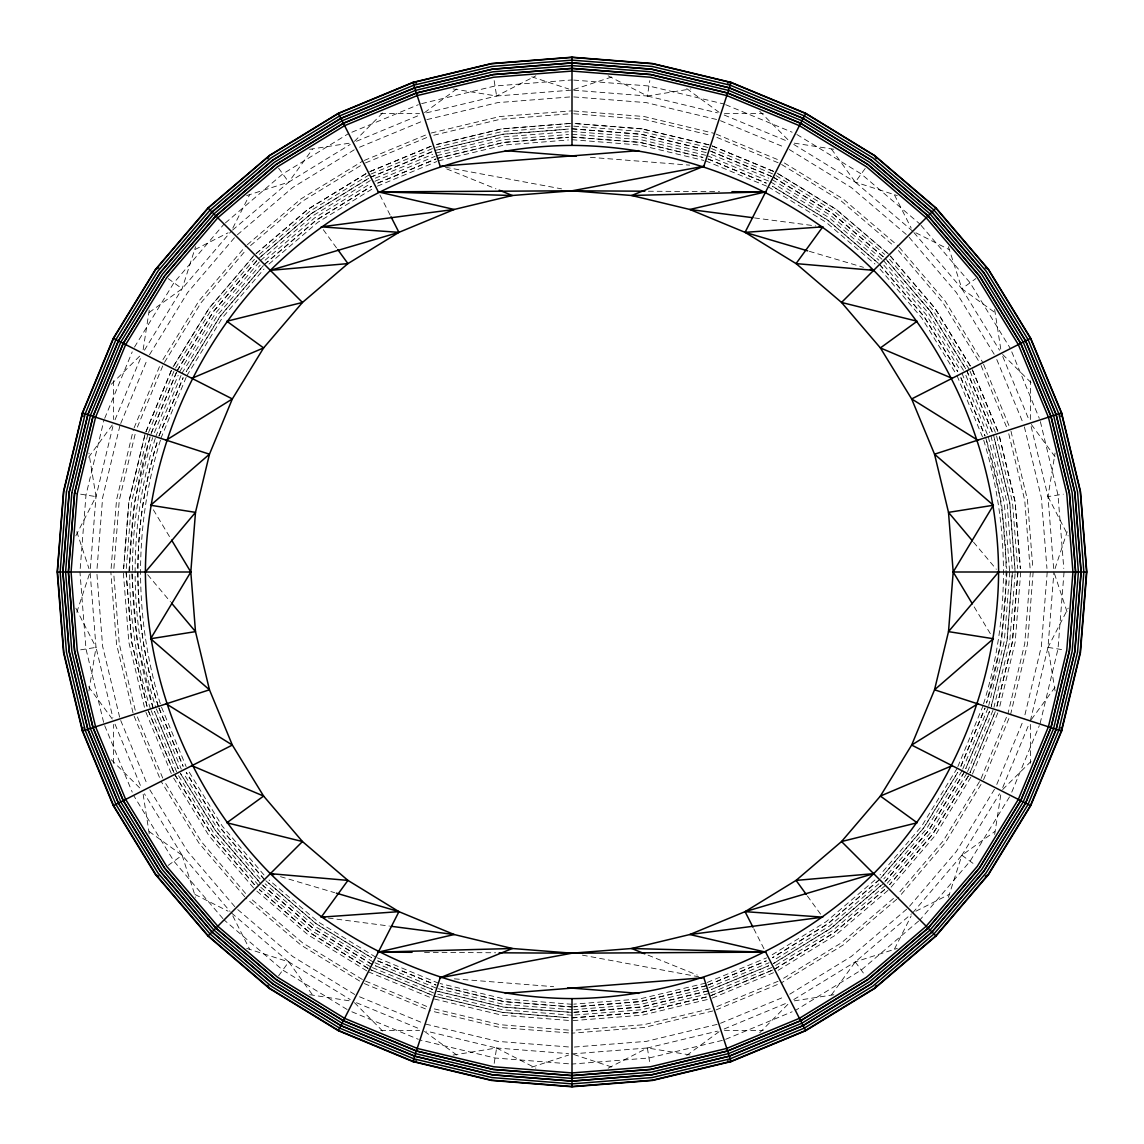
<?xml version="1.0" encoding="UTF-8"?>
<svg xmlns="http://www.w3.org/2000/svg" width="1144" height="1144" viewBox="0 0 1144 1144"><rect width="100%" height="100%" fill="white"/><g stroke="black" fill="none" stroke-linecap="round" stroke-linejoin="round"><path stroke-width="0.75" stroke-dasharray="5 3.75" d="M113.485 763.32L113.656 724.452M1030.344 419.548L1030.515 380.68M80.223 568.496L86 495.023L104.032 419.948M90.362 568.496L96.01 496.61L112.856 426.498M97.054 568.454L102.631 497.654L120.034 425.153M111.125 568.482L116.531 499.856L133.419 429.5M113.885 568.496L119.262 500.3L135.235 433.762M123.581 568.496L128.829 501.801L145.259 433.347L128.929 501.83L123.681 568.496M126.312 568.511L131.517 502.23L147.862 434.191M128.872 572L134.334 502.674L150.05 436.765M153.067 708.122C125.769 620.405 125.34 525.368 152.653 437.609M1007.02 572L1001.672 640.054L986.557 703.031C1013.069 616.845 1012.354 523.637 985.642 437.594M1009.766 572L1004.375 640.483L988.745 705.562M1015.086 573.773L1009.78 641.341L993.95 707.235M1017.86 572L1012.369 641.741L996.138 709.809M1017.96 572L1012.483 641.77L996.038 709.78M1020.705 572L1015.171 642.199L998.741 710.653M1030.386 572L1024.738 643.7L1007.95 713.656M1033.146 572L1027.469 644.143L1010.581 714.499M1047.218 572L1041.369 646.346L1023.966 718.847M1030.329 720.92L1047.99 647.39L1053.91 572M1064.049 572L1058 648.977L1039.967 724.052M143.143 349.721L149.335 309.566M994.665 834.434L1000.857 794.279M494.179 1063.362L496.61 1047.99L426.498 1031.144M573.759 90.219L647.39 96.01L649.821 80.638M88.917 690.976L96.01 647.39L90.09 572M1053.638 568.496L1047.99 496.61L1055.083 453.024M150.15 436.793C122.68 525.11 122.937 620.706 150.465 708.965M155.255 438.438C128.114 525.654 128.543 620.105 155.67 707.278M160.446 440.154C133.662 526.269 134.091 619.519 160.861 705.591M983.554 703.846C1010.338 617.731 1009.909 524.481 983.139 438.409M991.247 706.363L1006.977 640.897L1012.397 572L1007.077 640.912L991.347 706.391M144.444 350.221L182.125 288.731L195.595 246.675M948.405 897.325L961.875 855.269L999.556 793.779M76.805 612.269L89.532 573.673M1055.025 568.639L1067.195 531.731M104.705 418.332L132.232 351.851M115.015 419.834L141.27 356.47M120.721 423.509L147.219 359.531M134.105 427.87L160.446 364.278M137.394 427.112L162.906 365.522M145.931 431.717L172.201 368.296M146.032 431.746L171.629 369.97M148.534 432.575L174.646 369.541M176.39 372.429L150.465 435.035L176.491 372.472M154.426 432.604L178.164 375.289M155.67 436.722L181.281 374.889M158.93 435.95L183.054 377.734M159.03 435.978L183.14 377.777M160.861 438.409L186.143 377.391M957.857 766.609L983.139 705.591M960.86 766.223L984.97 708.022M960.946 766.265L985.07 708.05M962.719 769.111L988.33 707.278M967.609 771.571L993.535 708.965M969.94 772.801L995.366 711.396L970.026 772.844M972.471 774.073L998.068 712.283M981.094 778.478L1006.606 716.888M983.554 779.722L1009.895 716.13M996.781 784.469L1023.279 720.491M1002.73 787.53L1028.985 724.166M1011.768 792.149L1039.295 725.668M232.818 228.085L249.521 194.952M894.479 949.048L911.182 915.915M75.804 535.878L96.01 496.61L88.917 453.024M1055.083 690.976L1047.99 647.39L1068.196 608.122M134.492 347.118L173.917 282.782L224.067 224.067M149.506 354.74L187.544 292.678L235.964 235.964M162.963 359.631L198.927 300.943L245.917 245.917M164.493 362.405L201.158 302.574L245.588 250.536M173.13 366.795L208.994 308.265L254.726 254.726L209.08 308.322L174.131 365.336M175.561 368.039L211.211 309.867L254.383 259.316M177.077 370.77L213.413 311.468L257.429 259.945M177.177 370.828L213.499 311.54L257.5 260.017M179.508 372.014L215.63 313.084L259.373 261.876M181.953 373.259L217.846 314.686L260.174 265.136M186.215 371.514L220.048 316.302L263.249 265.723L220.134 316.359L186.315 371.571M186.829 375.747L222.265 317.903L264.007 269.04M957.17 768.253L921.735 826.097L879.993 874.96M957.685 772.429L923.866 827.641L880.68 878.206L923.952 827.698L957.785 772.486M962.047 770.741L926.154 829.314L883.826 878.864M964.392 771.928L928.284 830.859L885.699 880.708M964.492 771.986L928.37 830.916L884.627 882.124M966.923 773.23L930.587 832.532L886.571 884.055M968.353 775.904L932.703 834.076L889.617 884.684M968.439 775.961L932.789 834.133L889.546 884.612M970.87 777.205L935.005 835.735L889.274 889.274M979.507 781.595L942.842 841.426L898.412 893.464M981.037 784.369L945.073 843.056L898.083 898.083M994.494 789.26L956.456 851.322L908.036 908.036M1009.509 796.882L970.083 861.217L919.933 919.933M232.575 230.087L288.731 182.125L312.484 149.149M831.516 994.851L855.269 961.875L911.425 913.913M278.564 975.875L288.731 961.875L231.231 912.769M912.769 231.231L855.269 182.125L865.436 168.125M88.603 457.271L112.627 424.51M1031.373 719.49L1055.397 686.729M149.149 312.484L182.125 288.731L231.231 231.231M912.769 912.769L961.875 855.269L994.851 831.516M354.454 141.355L384.312 111.254M759.688 1032.746L789.546 1002.644M111.254 384.312L141.355 354.454M1002.644 789.546L1032.746 759.688M225.397 222.923L282.782 173.917L348.605 133.576M237.323 234.82L292.678 187.544L356.256 148.577M247.261 244.773L300.943 198.927L362.648 161.118M250.536 245.588L302.574 201.158L363.892 163.578M256.056 253.582L308.265 208.994L368.296 172.201M256.127 253.653L308.322 209.08L368.339 172.301M259.316 254.383L309.867 211.211L369.541 174.646M260.517 260.517L313.084 215.63L370.513 180.437M265.136 260.174L314.686 217.846L370.256 183.798M264.393 264.393L316.302 220.048L371.514 186.215M264.464 264.464L316.359 220.134L371.571 186.315M269.04 264.007L317.903 222.265L372.701 188.688M874.96 879.993L826.097 921.735L771.299 955.311M879.536 879.536L827.641 923.866L772.429 957.685M879.607 879.607L827.698 923.952L772.486 957.785M878.864 883.826L829.314 926.154L773.744 960.202M880.708 885.699L830.859 928.284L773.444 963.462M883.483 883.483L830.916 928.37L773.487 963.563M885.413 885.413L832.532 930.587L774.745 965.994M884.612 889.546L834.076 932.703L774.459 969.354M884.684 889.617L834.133 932.789L774.416 969.268M887.944 890.418L835.735 935.005L775.704 971.799M893.464 898.412L841.426 942.842L780.108 980.422M896.739 899.227L843.056 945.073L781.352 982.882M906.677 909.18L851.322 956.456L787.744 995.423M918.603 921.077L861.217 970.083L795.395 1010.424M424.51 112.627L457.271 88.603M686.729 1055.397L719.49 1031.373M168.125 865.436L182.125 855.269L144.444 793.779M913.913 232.575L961.875 288.731L975.875 278.564M246.675 195.595L288.731 182.125L350.221 144.444M793.779 999.556L855.269 961.875L897.325 948.405M426.498 112.856L496.61 96.01L535.878 75.804M608.122 1068.196L647.39 1047.99L717.502 1031.144M194.952 249.521L228.085 232.818M915.915 911.182L949.048 894.479M351.851 132.232L418.332 104.705M356.47 141.27L419.834 115.015M359.531 147.219L423.509 120.721M364.278 160.446L427.87 134.105M365.522 162.906L427.112 137.394M369.927 171.529L431.717 145.931M369.97 171.629L431.746 146.032M371.156 173.974L434.191 147.862M370.77 177.077L433.39 151.151L370.828 177.177M375.289 178.164L432.604 154.426M374.889 181.281L435.092 156.342M377.734 183.054L435.95 158.93M377.777 183.14L435.978 159.03M377.391 186.143L436.765 161.547M707.235 982.453L766.609 957.857M708.022 984.97L766.223 960.86M708.05 985.07L766.265 960.946M708.908 987.658L769.111 962.719M710.61 992.849L773.23 966.923M711.396 995.366L772.801 969.94M709.809 996.138L772.844 970.026M712.283 998.068L774.073 972.471M716.888 1006.606L778.478 981.094M716.13 1009.895L779.722 983.554M720.491 1023.279L784.469 996.781M724.166 1028.985L787.53 1002.73M725.668 1039.295L792.149 1011.768M573.673 89.532L612.269 76.805M531.731 1067.195L568.639 1055.025M421.65 103.618L495.023 86L572 79.951M426.869 119.62L497.654 102.631L572 96.782M431.216 133.019L499.856 116.531L572 110.854M433.762 135.235L500.3 119.262L572 113.614M436.765 144.444L501.801 128.829L572 123.295L501.83 128.929L436.793 144.544M435.893 147.447L502.23 131.517L572 126.04M435.878 153.067L503.088 136.922L568.468 131.774M436.722 155.67L503.517 139.625L568.482 134.52M437.566 158.258L503.946 142.328L568.511 137.251L503.961 142.428L437.594 158.358M438.409 160.861L504.375 145.031L568.439 139.983M705.591 983.139L639.625 998.969L573.773 1004.146M706.406 985.642L640.039 1001.572L573.745 1006.791M706.434 985.742L640.054 1001.672L573.745 1006.892M707.278 988.33L640.483 1004.375L573.759 1009.623M708.093 990.833L640.897 1006.977L573.773 1012.254M708.122 990.933L640.912 1007.077L573.773 1012.354M708.965 993.535L641.341 1009.78L573.773 1015.086M707.235 999.556L642.199 1015.171L572 1020.705M710.238 1008.765L643.7 1024.738L572 1030.386M712.784 1010.981L644.143 1027.469L572 1033.146M717.131 1024.38L646.346 1041.369L572 1047.218M722.35 1040.382L648.977 1058L572 1064.049M608.122 75.804L647.39 96.01L690.976 88.917M453.024 1055.083L496.61 1047.99L568.496 1053.638M80.638 649.821L96.01 647.39L112.856 717.502M1031.144 426.498L1047.99 496.61L1063.362 494.179M309.566 149.335L349.721 143.143M794.279 1000.857L834.434 994.665M453.024 88.917L496.61 96.01L572 90.09M568.439 129.043L502.659 134.22L435.035 150.465L502.674 134.334L568.439 129.158M572 1017.86L641.741 1012.369L708.107 996.553L641.741 1012.369L572 1017.96M572 1053.91L647.39 1047.99L690.976 1055.083M724.452 113.656L763.32 113.485M380.68 1030.515L419.548 1030.344M380.68 113.485L419.548 113.656M648.405 191.234L719.476 191.62M424.524 952.38L495.595 952.766M724.452 1030.344L763.32 1030.515M573.745 80.08L648.977 86L724.052 104.032M573.773 96.925L646.346 102.631L718.847 120.034M573.759 110.997L644.143 116.531L714.499 133.419M573.745 113.756L643.7 119.262L710.238 135.235M573.745 126.169L641.77 131.517L709.809 147.862M572 128.772L641.341 134.22L707.235 150.05M572 128.872L641.326 134.334L707.207 150.15M572 131.503L640.912 136.922L706.391 152.653M572 134.234L640.483 139.625L705.562 155.255M572 136.98L640.054 142.328L703.031 157.443L640.039 142.428L572 137.08M572 139.711L639.625 145.031L703.846 160.446M590.361 157.329L689.646 165.151M454.354 978.849L553.639 986.671M572 1004.289L504.375 998.969L440.154 983.554M572 1006.92L503.961 1001.572L440.998 986.457L503.946 1001.672L572 1007.02M572 1009.766L503.517 1004.375L438.438 988.745M572 1015.229L502.659 1009.78L436.765 993.95M568.496 1020.419L501.801 1015.171L433.347 998.741M568.496 1030.115L500.3 1024.738L433.762 1008.765M568.482 1032.875L499.856 1027.469L429.5 1010.581M568.454 1046.946L497.654 1041.369L425.153 1023.966M568.496 1063.777L495.023 1058L419.948 1039.967M754.525 217.932L815.758 225.94M328.242 918.06L389.475 926.068M794.279 143.143L834.434 149.335M309.566 994.665L349.721 1000.857M80.638 494.179L96.01 496.61M1047.99 647.39L1063.362 649.821M445.373 167.238L561.59 188.86M582.41 955.14L698.626 976.761M647.39 96.01L717.502 112.856M437.637 991.247L503.103 1006.977L572 1012.397L503.088 1007.077L437.609 991.347M434.219 996.038L502.259 1012.369L568.511 1017.688L502.259 1012.369L434.191 996.138M809.366 251.337L863.505 267.338M280.495 876.661L334.634 892.663M793.779 144.444L855.269 182.125L897.325 195.595M246.675 948.405L288.731 961.875L350.221 999.556M531.731 76.805L568.639 88.975M573.673 1054.468L612.269 1067.195M446.732 168.926L495.953 188.846M648.047 955.154L697.268 975.074M725.668 104.705L792.149 132.232M724.166 115.015L787.53 141.27M720.491 120.721L784.469 147.219M716.13 134.105L779.722 160.446M716.888 137.394L778.478 162.906M712.283 145.931L775.704 172.201M712.254 146.032L774.03 171.629M711.425 148.534L774.459 174.646M771.571 176.39L708.965 150.465L771.528 176.491M711.396 154.426L768.711 178.164M707.278 155.67L769.111 181.281M708.05 158.93L766.265 183.054M708.022 159.03L766.223 183.14M705.591 160.861L766.609 186.143M377.391 957.857L438.409 983.139M377.777 960.86L435.978 984.97M377.734 960.946L435.95 985.07M374.889 962.719L436.722 988.33M372.429 967.609L435.035 993.535M371.199 969.94L432.604 995.366L369.541 969.354M368.296 971.799L431.717 998.068M365.522 981.094L427.112 1006.606M364.278 983.554L427.87 1009.895M359.531 996.781L423.509 1023.279M356.47 1002.73L419.834 1028.985M351.851 1011.768L418.332 1039.295M915.915 232.818L949.048 249.521M194.952 894.479L228.085 911.182M496.61 1047.99L535.878 1068.196M796.882 134.492L861.217 173.917L919.933 224.067M789.26 149.506L851.322 187.544L908.036 235.964M784.369 162.963L843.056 198.927L898.083 245.917M781.595 164.493L841.426 201.158L893.464 245.588M777.205 173.13L835.735 208.994L889.274 254.726L835.678 209.08L778.664 174.131M775.961 175.561L834.133 211.211L884.684 254.383M773.23 177.077L832.532 213.413L884.055 257.429M773.172 177.177L832.46 213.499L883.983 257.5M771.986 179.508L830.916 215.63L882.124 259.373M770.741 181.953L829.314 217.846L878.864 260.174M772.486 186.215L827.698 220.048L878.277 263.249L827.641 220.134L772.429 186.315M768.253 186.829L826.097 222.265L874.96 264.007M375.747 957.17L317.903 921.735L269.04 879.993M371.571 957.685L316.359 923.866L265.794 880.68L316.302 923.952L371.514 957.785M373.259 962.047L314.686 926.154L265.136 883.826M372.072 964.392L313.141 928.284L263.292 885.699M372.014 964.492L313.084 928.37L261.876 884.627M370.77 966.923L311.468 930.587L259.945 886.571M368.096 968.353L309.924 932.703L259.316 889.617M368.039 968.439L309.867 932.789L259.388 889.546M366.795 970.87L308.265 935.005L254.726 889.274M362.405 979.507L302.574 942.842L250.536 898.412M359.631 981.037L300.943 945.073L245.917 898.083M354.74 994.494L292.678 956.456L235.964 908.036M347.118 1009.509L282.782 970.083L224.067 919.933M948.405 246.675L961.875 288.731L994.851 312.484M149.149 831.516L182.125 855.269L230.087 911.425M168.125 278.564L182.125 288.731M961.875 855.269L975.875 865.436M686.729 88.603L719.49 112.627M424.51 1031.373L457.271 1055.397M1002.644 354.454L1032.746 384.312M111.254 759.688L141.355 789.546M759.688 111.254L789.546 141.355M354.454 1002.644L384.312 1032.746M921.077 225.397L970.083 282.782L1010.424 348.605M909.18 237.323L956.456 292.678L995.423 356.256M899.227 247.261L945.073 300.943L982.882 362.648M898.412 250.536L942.842 302.574L980.422 363.892M890.418 256.056L935.005 308.265L971.799 368.296M890.347 256.127L934.92 308.322L971.699 368.339M889.617 259.316L932.789 309.867L969.354 369.541M883.483 260.517L928.37 313.084L963.563 370.513M883.826 265.136L926.154 314.686L960.202 370.256M879.607 264.393L923.952 316.302L957.785 371.514M879.536 264.464L923.866 316.359L957.685 371.571M879.993 269.04L921.735 317.903L955.311 372.701M264.007 874.96L222.265 826.097L188.688 771.299M264.464 879.536L220.134 827.641L186.315 772.429M264.393 879.607L220.048 827.698L186.215 772.486M260.174 878.864L217.846 829.314L183.798 773.744M258.301 880.708L215.715 830.859L180.537 773.444M260.517 883.483L215.63 830.916L180.437 773.487M258.587 885.413L213.413 832.532L178.006 774.745M254.454 884.612L211.297 834.076L174.646 774.459M254.383 884.684L211.211 834.133L174.732 774.416M253.582 887.944L208.994 835.735L172.201 775.704M245.588 893.464L201.158 841.426L163.578 780.108M244.773 896.739L198.927 843.056L161.118 781.352M234.82 906.677L187.544 851.322L148.577 787.744M222.923 918.603L173.917 861.217L133.576 795.395M973.558 542.184L996.338 569.283M147.662 574.717L170.442 601.816M1031.373 424.51L1055.397 457.271M88.603 686.729L112.627 719.49M278.564 168.125L288.731 182.125M323.294 229.687L336.636 248.062M807.364 895.938L820.706 914.313M855.269 961.875L865.436 975.875M831.516 149.149L855.269 182.125M288.731 961.875L312.484 994.851M961.875 288.731L999.556 350.221M974.188 606.892L990.632 634.191M153.368 509.809L169.812 537.108M1047.99 496.61L1068.196 535.878M75.804 608.122L96.01 647.39M379.908 194.995L390.218 215.229M753.782 928.771L764.092 949.005M894.479 194.952L911.182 228.085M232.818 915.915L249.521 949.048M1011.768 351.851L1039.295 418.332M1002.73 356.47L1028.985 419.834M996.781 359.531L1023.279 423.509M983.554 364.278L1009.895 427.87M981.094 365.522L1006.606 427.112M972.471 369.927L998.068 431.717M972.371 369.97L997.968 431.746M970.026 371.156L996.138 434.191M966.923 370.77L992.849 433.39L966.823 370.828M965.836 375.289L989.574 432.604M961.961 373.301L987.658 435.092M960.946 377.734L985.07 435.95M960.86 377.777L984.97 435.978M957.085 375.79L982.453 436.765M161.547 707.235L186.143 766.609M159.03 708.022L183.14 766.223M158.93 708.05L183.054 766.265M156.342 708.908L181.281 769.111M151.151 710.61L177.177 773.172M148.634 711.396L174.06 772.801M147.862 709.809L173.974 772.844M145.931 712.283L171.529 774.073M137.394 716.888L162.906 778.478M134.105 716.13L160.446 779.722M120.721 720.491L147.219 784.469M115.015 724.166L141.27 787.53M104.705 725.668L132.232 792.149M1054.468 573.673L1067.195 612.269M76.805 531.731L88.975 568.639M182.125 855.269L195.595 897.325M1040.382 421.65L1058 495.023L1063.777 568.496M1024.38 426.869L1041.369 497.654L1046.946 568.454M1010.981 431.216L1027.469 499.856L1032.875 568.482M1008.765 433.762L1024.738 500.3L1030.115 568.496M999.556 436.765L1015.171 501.801L1020.419 568.496M999.456 436.793L1015.071 501.83L1020.319 568.496M996.553 435.893L1012.483 502.23L1017.688 568.511M990.933 435.878L1007.077 503.088L1012.226 568.468M988.33 436.722L1004.375 503.517L1009.651 572M985.742 437.566L1001.672 503.946L1006.749 568.511M158.358 706.406C131.674 620.363 130.845 527.141 157.543 440.998C130.645 527.112 131.603 620.391 158.258 706.434M153.167 708.093L137.023 640.897L131.603 572M144.444 707.235L128.829 642.199L123.295 572M135.235 710.238L119.262 643.7L113.614 572M133.019 712.784L116.531 644.143L110.854 572M119.62 717.131L102.631 646.346L96.782 572M103.618 722.35L86 648.977L79.951 572M494.179 80.638L496.61 96.01M647.39 1047.99L649.821 1063.362M994.665 309.566L1000.857 349.721M143.143 794.279L149.335 834.434M1014.957 568.439L1009.78 502.659L993.535 435.035L1009.666 502.674L1015.128 572M126.14 572L131.631 641.741L147.447 708.107L131.631 641.741L126.04 572M1030.344 724.452L1030.515 763.32M113.485 380.68L113.656 419.548M989.489 711.368L965.75 768.654L989.574 711.396M311.468 213.413L258.587 258.587L311.54 213.499L369.255 178.006L311.54 213.499M768.654 965.75L711.368 989.489L768.711 965.836M642.199 128.829L573.759 123.438L642.17 128.929L710.653 145.259L642.17 128.929M432.632 989.489L375.346 965.75L432.604 989.574M930.587 311.468L885.413 258.587L930.501 311.54L965.994 369.255L930.501 311.54M178.25 768.654L154.511 711.368L178.164 768.711"/><path stroke-width="1.5" d="M145.388 572C146.203 459.974 191.692 350.121 270.341 270.341C350.121 191.692 459.974 146.203 572 145.388C684.026 146.203 793.879 191.692 873.659 270.341C952.308 350.121 997.797 459.974 998.612 572C997.797 684.026 952.308 793.879 873.659 873.659C793.879 952.308 684.026 997.797 572 998.612C459.974 997.797 350.121 952.308 270.341 873.659C191.692 793.879 146.203 684.026 145.388 572L195.495 512.369L209.466 454.197L232.346 398.941L263.606 347.933L302.459 302.459L347.933 263.606L398.941 232.346L454.197 209.466L512.369 195.495L572 190.805L644.858 191.205M82.582 731.016L209.466 689.803L150.636 638.738L190.805 572L195.495 512.369L150.636 505.262L209.466 454.197L82.582 412.984L63.735 491.491L57.4 572L190.805 572L195.495 631.631L209.466 689.803L232.346 745.059L263.606 796.067L302.459 841.541L347.933 880.394L398.941 911.654L454.197 934.534L512.369 948.505L572 953.195L765.679 952.123L805.619 1030.515L730.987 1061.317L652.48 1080.165L572 1086.5L491.52 1080.165L413.013 1061.317L338.424 1030.429L269.584 988.244L208.194 935.806L155.756 874.416L113.571 805.576L82.683 730.987L63.835 652.48L57.5 572M82.582 412.984L113.485 338.381L155.67 269.526L208.122 208.122L269.412 155.512L338.281 113.313L412.912 82.397L491.462 63.535L572 57.2L652.538 63.535L731.087 82.397L805.719 113.313L874.588 155.512L936.021 207.979L988.487 269.412L1030.687 338.281L1061.603 412.912L1080.465 491.462L1086.8 572L1080.465 652.538L1061.603 731.087L1030.687 805.719L988.487 874.588L936.021 936.021L874.588 988.487L805.719 1030.687L731.087 1061.603L652.538 1080.465L572 1086.8L491.462 1080.465L412.912 1061.603L338.281 1030.687L269.412 988.487L207.979 936.021L155.512 874.588L113.313 805.719L82.397 731.087L63.535 652.538L57.2 572L63.535 491.462L82.397 412.912L113.313 338.281L155.512 269.412L207.979 207.979L269.526 155.67L338.381 113.485L378.321 191.877L572 190.805L631.631 195.495L689.803 209.466L745.059 232.346L796.067 263.606L841.541 302.459L880.394 347.933L911.654 398.941L934.534 454.197L948.505 512.369L953.195 572L948.505 631.631L934.534 689.803L911.654 745.059L880.394 796.067L841.541 841.541L796.067 880.394L745.059 911.654L689.803 934.534L631.631 948.505L572 953.195L499.142 952.795M1086.5 572L1080.165 652.48L1061.317 730.987L1030.429 805.576L988.244 874.416L935.806 935.806L874.416 988.244L805.576 1030.429M82.397 731.087L82.969 727.598M1061.031 416.402L1061.603 412.912M412.984 1061.418L440.168 977.734L512.369 948.505L378.321 952.123L454.197 934.534L391.219 926.297M752.781 217.703L689.803 209.466L765.679 191.877L631.631 195.495L703.832 166.266L731.016 82.582L652.509 63.735L572 57.4L491.491 63.735L412.984 82.582L338.381 113.485M267.81 158.673L269.412 155.512M874.588 988.487L876.19 985.327M338.381 1030.515L398.941 911.654L336.336 893.149M807.664 250.851L745.059 232.346L805.619 113.485L731.016 82.582M953.195 572L993.364 505.262L934.534 454.197L1061.418 412.984L1080.265 491.491L1086.6 572L953.195 572L972.371 603.846M324.739 917.602L321.235 917.145L347.933 880.394L270.341 873.659L273.716 874.659M819.261 226.398L822.765 226.855L796.067 263.606L873.659 270.341L870.284 269.34M998.612 572L948.505 631.631L993.364 638.738L934.534 689.803L1061.418 731.016M208.122 935.878L302.459 841.541L226.855 822.765L263.606 796.067L191.877 765.679M1061.418 412.984L1030.515 338.381L988.33 269.526L935.878 208.122L841.541 302.459L917.145 321.235L880.394 347.933L952.123 378.321M166.266 440.168L232.346 398.941L113.485 338.381M977.734 703.832L911.654 745.059L1030.515 805.619M113.485 805.619L232.346 745.059L166.266 703.832M1030.515 338.381L911.654 398.941L977.734 440.168M155.512 269.412L158.673 267.81M985.327 876.19L988.487 874.588M191.877 378.321L263.606 347.933L226.855 321.235L302.459 302.459L208.122 208.122M952.123 765.679L880.394 796.067L917.145 822.765L841.541 841.541L935.878 935.878M391.005 216.788L398.941 232.346L270.341 270.341L347.933 263.606L337.666 249.478M752.995 927.212L745.059 911.654L873.659 873.659L796.067 880.394L806.334 894.522M572 190.805L703.832 166.266M440.168 977.734L572 953.195M727.598 82.969L731.087 82.397M412.912 1061.603L416.402 1061.031M150.636 638.738L195.495 631.631L171.586 603.174M993.364 505.262L948.505 512.369L972.414 540.826M638.738 150.636L440.168 166.266L412.984 82.582M505.262 993.364L703.832 977.734L731.016 1061.418M745.059 232.346L822.765 226.855M321.235 917.145L398.941 911.654M731.917 191.692L765.679 191.877M378.321 952.123L412.083 952.308M381.853 191.977L512.369 195.495L499.242 190.176M762.147 952.022L631.631 948.505L644.758 953.824M398.941 232.346L321.235 226.855L454.197 209.466L378.321 191.877M745.059 911.654L822.765 917.145L689.803 934.534L765.679 952.123M505.262 150.636L576.176 156.213M567.824 987.787L638.738 993.364M412.912 82.397L416.402 82.969M727.598 1061.031L731.087 1061.603M985.327 267.81L988.487 269.412M155.512 874.588L158.673 876.19M805.619 113.485L874.474 155.67L935.878 208.122M171.629 540.154L190.805 572M874.588 155.512L876.19 158.673M267.81 985.327L269.412 988.487M1061.031 727.598L1061.603 731.087M82.397 412.912L82.969 416.402M572 57.4L572 145.388M572 998.612L572 1086.6M66.438 491.92L60.131 572L66.438 652.08L85.185 730.172L115.916 804.389L157.886 872.872L210.053 933.947L271.128 986.114L339.611 1028.084L413.828 1058.815L491.92 1077.562L572 1083.869L652.08 1077.562L730.172 1058.815L804.389 1028.084L872.872 986.114L933.947 933.947L986.114 872.872L1028.084 804.389L1058.815 730.172L1077.562 652.08L1083.869 572L1077.562 491.92L1058.815 413.828L1028.084 339.611L986.114 271.128L933.947 210.053L872.872 157.886L804.389 115.916L730.172 85.185L652.08 66.438L572 60.131L491.92 66.438L413.828 85.185L339.611 115.916L271.128 157.886L210.053 210.053L157.886 271.128L115.916 339.611L85.185 413.828L66.438 491.92M69.126 492.349L62.863 572L69.126 651.651L87.788 729.329L118.361 803.145L160.103 871.256L211.983 932.017L272.744 983.897L340.855 1025.639L414.671 1056.212L492.349 1074.874L572 1081.137L651.651 1074.874L729.329 1056.212L803.145 1025.639L871.256 983.897L932.017 932.017L983.897 871.256L1025.639 803.145L1056.212 729.329L1074.874 651.651L1081.137 572L1074.874 492.349L1056.212 414.671L1025.639 340.855L983.897 272.744L932.017 211.983L871.256 160.103L803.145 118.361L729.329 87.788L651.651 69.126L572 62.863L492.349 69.126L414.671 87.788L340.855 118.361L272.744 160.103L211.983 211.983L160.103 272.744L118.361 340.855L87.788 414.671L69.126 492.349M69.241 492.363L62.963 572L69.241 651.637L87.888 729.3L118.447 803.102L160.189 871.199L212.055 931.945L272.801 983.811L340.898 1025.553L414.7 1056.112L492.363 1074.759L572 1081.037L651.637 1074.759L729.3 1056.112L803.102 1025.553L871.199 983.811L931.945 931.945L983.811 871.199L1025.553 803.102L1056.112 729.3L1074.759 651.637L1081.037 572L1074.759 492.363L1056.112 414.7L1025.553 340.898L983.811 272.801L931.945 212.055L871.199 160.189L803.102 118.447L729.3 87.888L651.637 69.241L572 62.963L492.363 69.241L414.7 87.888L340.898 118.447L272.801 160.189L212.055 212.055L160.189 272.801L118.447 340.898L87.888 414.7L69.241 492.363M71.829 492.778L65.594 572L71.829 651.222L90.39 728.485L120.792 801.901L162.319 869.654L213.914 930.086L274.345 981.681L342.099 1023.208L415.515 1053.61L492.778 1072.171L572 1078.406L651.222 1072.171L728.485 1053.61L801.901 1023.208L869.654 981.681L930.086 930.086L981.681 869.654L1023.208 801.901L1053.61 728.485L1072.171 651.222L1078.406 572L1072.171 492.778L1053.61 415.515L1023.208 342.099L981.681 274.345L930.086 213.914L869.654 162.319L801.901 120.792L728.485 90.39L651.222 71.829L572 65.594L492.778 71.829L415.515 90.39L342.099 120.792L274.345 162.319L213.914 213.914L162.319 274.345L120.792 342.099L90.39 415.515L71.829 492.778M74.532 493.207L68.34 572L74.532 650.793L92.979 727.641L123.237 800.657L164.521 868.053L215.858 928.141L275.947 979.479L343.343 1020.763L416.359 1051.021L493.207 1069.468L572 1075.66L650.793 1069.468L727.641 1051.021L800.657 1020.763L868.053 979.479L928.141 928.141L979.479 868.053L1020.763 800.657L1051.021 727.641L1069.468 650.793L1075.66 572L1069.468 493.207L1051.021 416.359L1020.763 343.343L979.479 275.947L928.141 215.858L868.053 164.521L800.657 123.237L727.641 92.979L650.793 74.532L572 68.34L493.207 74.532L416.359 92.979L343.343 123.237L275.947 164.521L215.858 215.858L164.521 275.947L123.237 343.343L92.979 416.359L74.532 493.207M74.632 493.221L68.44 572L74.632 650.779L93.079 727.613L123.323 800.614L164.607 867.981L215.93 928.07L276.019 979.393L343.386 1020.677L416.387 1050.921L493.221 1069.368L572 1075.56L650.779 1069.368L727.613 1050.921L800.614 1020.677L867.981 979.393L928.07 928.07L979.393 867.981L1020.677 800.614L1050.921 727.613L1069.368 650.779L1075.56 572L1069.368 493.221L1050.921 416.387L1020.677 343.386L979.393 276.019L928.07 215.93L867.981 164.607L800.614 123.323L727.613 93.079L650.779 74.632L572 68.44L493.221 74.632L416.387 93.079L343.386 123.323L276.019 164.607L215.93 215.93L164.607 276.019L123.323 343.386L93.079 416.387L74.632 493.221M77.234 493.636L71.071 572L77.234 650.364L95.581 726.798L125.668 799.413L166.738 866.437L217.789 926.211L277.563 977.262L344.587 1018.332L417.202 1048.419L493.636 1066.766L572 1072.929L650.364 1066.766L726.798 1048.419L799.413 1018.332L866.437 977.262L926.211 926.211L977.262 866.437L1018.332 799.413L1048.419 726.798L1066.766 650.364L1072.929 572L1066.766 493.636L1048.419 417.202L1018.332 344.587L977.262 277.563L926.211 217.789L866.437 166.738L799.413 125.668L726.798 95.581L650.364 77.234L572 71.071L493.636 77.234L417.202 95.581L344.587 125.668L277.563 166.738L217.789 217.789L166.738 277.563L125.668 344.587L95.581 417.202L77.234 493.636"/></g></svg>
